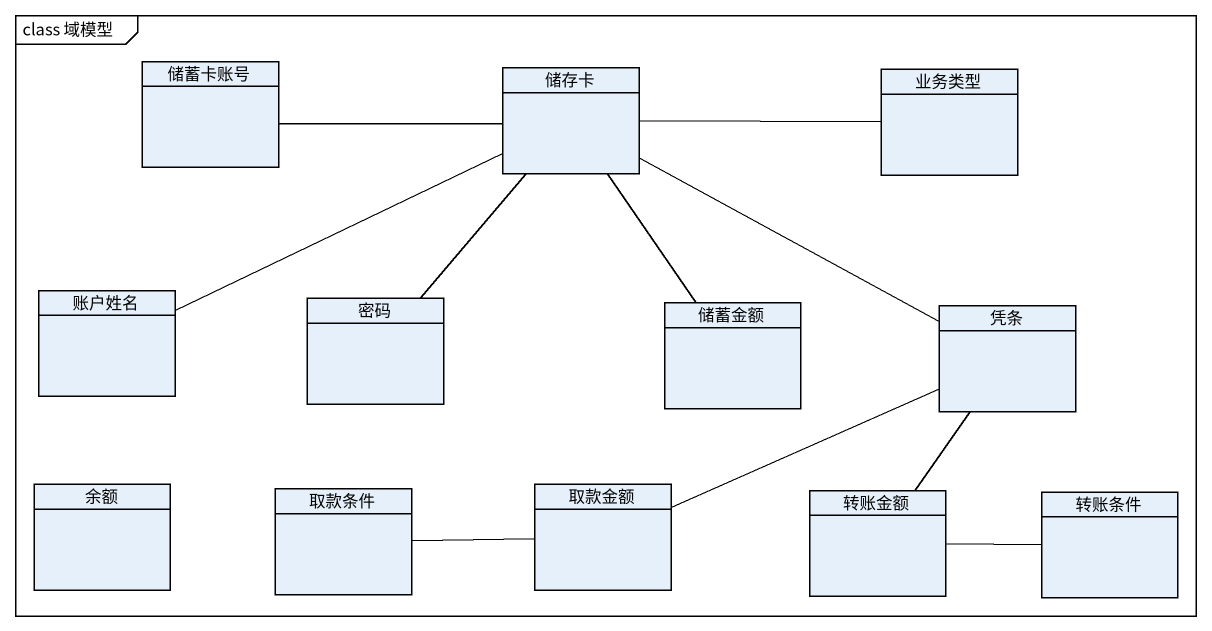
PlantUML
@startuml
mainframe class 域模型
hide circle
hide empty members
class 储蓄卡账号
class 储存卡
class 业务类型
class 账户姓名
class 密码
class 储蓄金额
class 凭条
class 余额
class 取款条件
class 取款金额
class 转账金额
class 转账条件
储存卡 -left- 储蓄卡账号
储存卡 -right- 业务类型
储存卡 -left- 账户姓名
储存卡 -- 储蓄金额
储存卡 -right- 凭条
密码 -up- 储存卡
凭条 -left- 取款金额
凭条 -- 转账金额
取款金额 -left- 取款条件
转账金额 -right- 转账条件
@enduml
